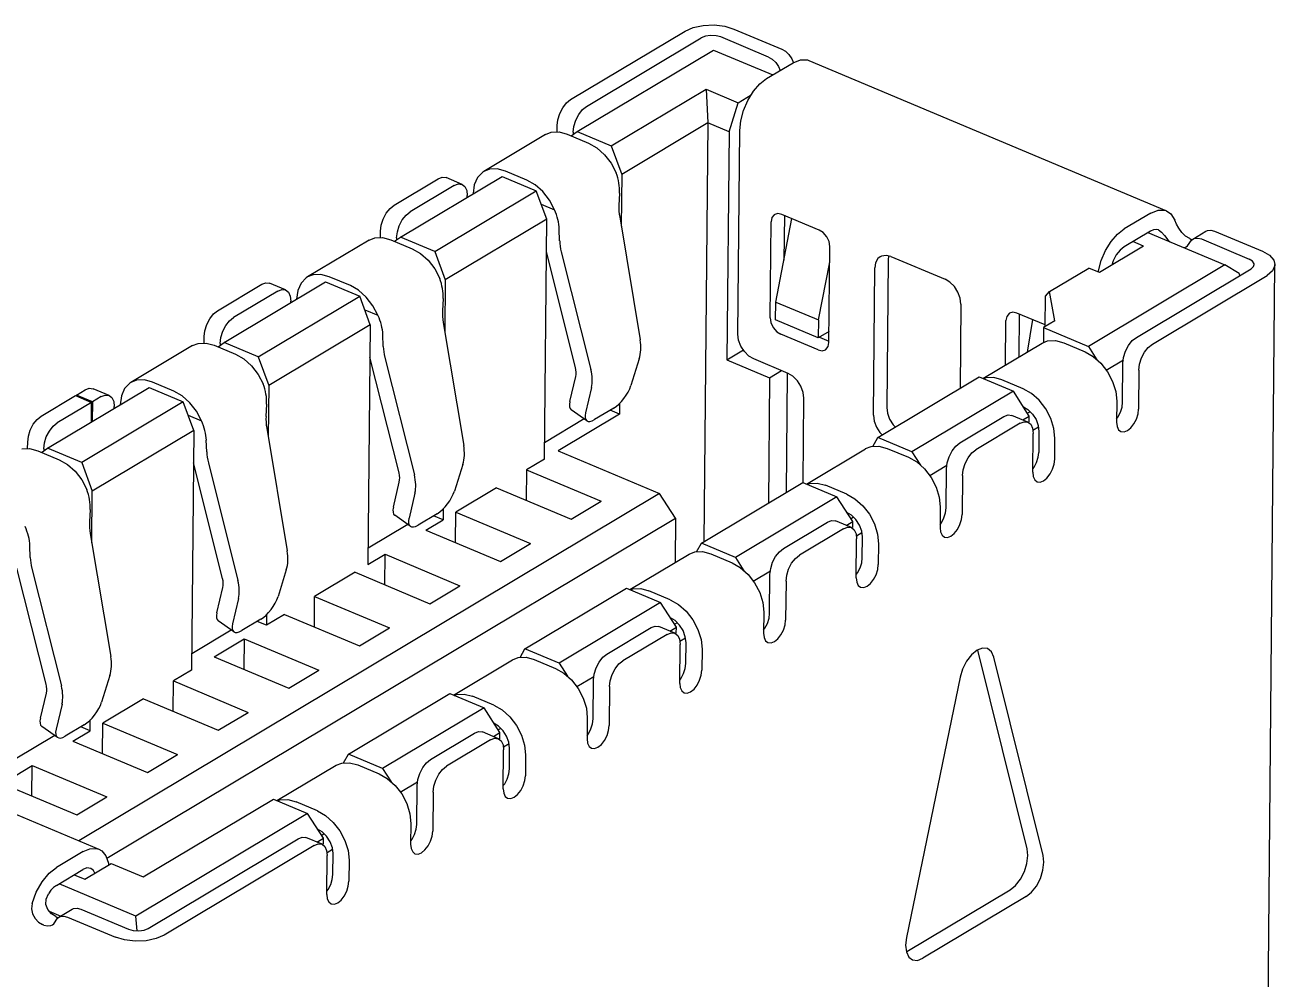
# Model space of a CAD drawing. Header units: millimetres. Extents: x 0 to 841, y 0 to 594.
# Drawn here: x 751.983 to 756.495, y 458.197 to 461.642 of the extents above; entities that cross this region are included whole.
import ezdxf

# ---------------------------------------------------------------- set-up
doc = ezdxf.new("R2010")
doc.units = ezdxf.units.MM
doc.header["$LTSCALE"] = 46.255
doc.layers.add('ASSEM_MEM', color=7, linetype='CONTINUOUS')

msp = doc.modelspace()

# ---------------------------------------------------------------- linework, layer by layer
at = {"layer": 'ASSEM_MEM', "color": 7, "linetype": 'CONTINUOUS'}
for p, q in [((753.9522, 461.3722), (754.3663, 461.6199)), ((754.5423, 461.6271), (754.7147, 461.5546)), ((754.01, 461.348), (754.4241, 461.5956)), ((754.667, 461.526), (754.4945, 461.5985)), ((753.9759, 461.2569), (754.468, 461.5512)), ((754.468, 461.5512), (754.6821, 461.4613)), ((754.6601, 461.4481), (754.7556, 461.5053)), ((754.8125, 461.5137), (756.1036, 460.971)), ((754.0992, 461.205), (754.4416, 461.4099)), ((754.4416, 461.4099), (754.5572, 461.3613)), ((754.4416, 461.4099), (754.4475, 461.288)), ((754.5246, 461.2556), (754.5572, 461.3613)), ((754.5572, 461.3613), (754.6043, 461.3894)), ((753.9036, 461.2553), (753.9038, 461.2787)), ((753.9616, 461.2544), (753.9641, 461.2756)), ((754.4475, 461.288), (754.1369, 461.1023)), ((754.4475, 461.288), (754.4335, 459.7761)), ((754.5246, 461.2556), (754.4475, 461.288)), ((754.5565, 460.525), (754.5633, 461.2611)), ((753.8622, 461.2463), (753.6393, 461.1129)), ((753.8622, 461.2463), (753.8826, 461.2544)), ((753.9404, 461.2474), (754.0175, 461.2151)), ((753.9541, 461.2417), (753.9759, 461.2569)), ((753.9616, 461.2544), (753.9616, 461.2469)), ((753.9759, 461.2569), (754.0992, 461.205)), ((754.5246, 461.2556), (754.5169, 460.433)), ((754.0992, 461.205), (754.1369, 461.1023)), ((753.3152, 460.9912), (753.4744, 461.0865)), ((753.3388, 460.8758), (753.7051, 461.0949)), ((753.5607, 461.0664), (753.5029, 461.0907)), ((753.7051, 461.0949), (753.8285, 461.0431)), ((753.7945, 461.0817), (753.7175, 461.1141)), ((753.8242, 461.0649), (753.7945, 461.0817)), ((754.1369, 461.1023), (754.1352, 460.9153)), ((753.5322, 461.0622), (753.373, 460.9669)), ((753.4622, 460.824), (753.8285, 461.0431)), ((753.8522, 461.04), (753.8242, 461.0649)), ((753.8662, 460.9403), (753.8285, 461.0431)), ((754.1292, 461.035), (754.127, 460.9906)), ((753.5794, 461.0197), (753.5794, 461.0258)), ((753.8462, 460.9948), (753.8941, 460.9747)), ((754.1297, 460.9485), (754.2038, 460.505)), ((754.8501, 460.9014), (754.7153, 460.9581)), ((754.7241, 460.9544), (754.7226, 460.7932)), ((756.0467, 460.9626), (755.9511, 460.9055)), ((753.8662, 460.9403), (753.4999, 460.7212)), ((753.8582, 460.0744), (753.8662, 460.9403)), ((753.913, 460.8626), (753.9116, 460.9048)), ((754.6731, 460.5847), (754.6763, 460.931)), ((754.693, 460.6415), (754.7517, 460.9428)), ((756.0745, 460.9019), (756.066, 460.9037)), ((756.0746, 460.9019), (756.0745, 460.9019)), ((753.2252, 460.8652), (753.0022, 460.7319)), ((753.2252, 460.8653), (753.2456, 460.8733)), ((753.2666, 460.8742), (753.2668, 460.8977)), ((753.3034, 460.8664), (753.3805, 460.834)), ((753.317, 460.8607), (753.3388, 460.8758)), ((753.3246, 460.8734), (753.3245, 460.8659)), ((753.3246, 460.8734), (753.3271, 460.8946)), ((753.4622, 460.824), (753.3388, 460.8758)), ((756.0461, 460.8977), (755.9505, 460.8405)), ((756.0209, 460.8434), (755.9824, 460.8596)), ((756.0365, 460.892), (756.314, 460.7754)), ((756.1796, 460.8445), (756.1935, 460.865)), ((756.1873, 460.8705), (756.1911, 460.8689)), ((756.1911, 460.8689), (756.1968, 460.8674)), ((756.1935, 460.865), (756.1984, 460.8687)), ((756.1984, 460.8687), (756.2462, 460.8973)), ((756.2297, 460.8692), (756.4022, 460.7967)), ((756.2775, 460.8978), (756.45, 460.8253)), ((753.4622, 460.824), (753.4999, 460.7212)), ((753.9702, 460.4054), (753.8651, 460.8233)), ((753.9189, 460.8224), (754.0255, 460.3984)), ((754.8851, 460.4956), (754.8883, 460.842)), ((756.0209, 460.8434), (755.8617, 460.7481)), ((756.1747, 460.8407), (756.1796, 460.8445)), ((754.8471, 460.5767), (754.8878, 460.7851)), ((755.0458, 460.2324), (755.0507, 460.765)), ((755.0985, 460.7936), (755.0936, 460.261)), ((755.1006, 460.807), (755.0985, 460.7936)), ((755.1091, 460.8056), (755.3044, 460.7236)), ((755.6809, 460.6793), (755.8231, 460.7643)), ((756.314, 460.7754), (755.8219, 460.481)), ((755.8617, 460.7481), (755.8231, 460.7643)), ((756.3665, 460.745), (756.314, 460.7754)), ((756.4698, 458.0271), (756.4953, 460.7765)), ((753.1575, 460.7006), (753.0804, 460.733)), ((753.4999, 460.7212), (753.4982, 460.5343)), ((755.8575, 460.7499), (755.8579, 460.7536)), ((755.9948, 460.5138), (756.4089, 460.7614)), ((756.0526, 460.4895), (756.4667, 460.7371)), ((756.3665, 460.745), (756.3672, 460.7365)), ((752.6781, 460.6102), (752.8374, 460.7054)), ((752.7018, 460.4948), (753.0681, 460.7139)), ((752.8952, 460.6811), (752.7359, 460.5859)), ((752.9236, 460.6853), (752.8658, 460.7096)), ((753.0681, 460.7139), (753.1914, 460.6621)), ((753.1871, 460.6838), (753.1575, 460.7006)), ((753.2151, 460.659), (753.1871, 460.6838)), ((755.6667, 460.6632), (755.6809, 460.6793)), ((755.701, 460.5735), (755.6809, 460.6793)), ((752.8251, 460.443), (753.1914, 460.6621)), ((752.9423, 460.6387), (752.9424, 460.6448)), ((753.2291, 460.5593), (753.1914, 460.6621)), ((753.4922, 460.6539), (753.49, 460.6096)), ((754.6924, 460.5766), (754.693, 460.6415)), ((754.693, 460.6415), (754.8471, 460.5767)), ((755.3616, 460.6343), (755.3587, 460.3296)), ((755.6657, 460.5524), (755.6667, 460.6632)), ((753.2091, 460.6137), (753.257, 460.5936)), ((755.6658, 460.5586), (755.5631, 460.6018)), ((755.5719, 460.5981), (755.5705, 460.443)), ((753.2291, 460.5593), (752.8628, 460.3402)), ((753.2291, 460.5593), (753.2211, 459.6933)), ((753.4926, 460.5674), (753.5667, 460.1239)), ((754.8465, 460.5118), (754.6924, 460.5766)), ((754.8471, 460.5767), (754.8465, 460.5118)), ((755.5227, 460.4144), (755.5242, 460.5747)), ((755.62, 460.5779), (755.6006, 460.461)), ((755.66, 460.549), (755.6595, 460.4952)), ((755.701, 460.5735), (755.66, 460.549)), ((755.66, 460.549), (755.8219, 460.481)), ((752.5881, 460.4842), (752.6085, 460.4923)), ((752.6295, 460.4932), (752.6297, 460.5166)), ((752.68, 460.4796), (752.7018, 460.4948)), ((752.6875, 460.4923), (752.69, 460.5135)), ((752.6875, 460.4923), (752.6875, 460.4848)), ((752.8251, 460.443), (752.7018, 460.4948)), ((753.276, 460.4815), (753.2746, 460.5238)), ((754.8461, 460.4685), (754.7112, 460.5252)), ((754.8854, 460.535), (754.8465, 460.5118)), ((754.8516, 460.5148), (754.8851, 460.5007)), ((755.4408, 460.3654), (755.6543, 460.4931)), ((755.7325, 460.4942), (755.8096, 460.4619)), ((752.5881, 460.4842), (752.3652, 460.3508)), ((752.6663, 460.4854), (752.7434, 460.453)), ((754.5169, 460.433), (754.5761, 460.4683)), ((755.8219, 460.481), (755.8525, 460.4332)), ((752.8251, 460.443), (752.8628, 460.3402)), ((753.3331, 460.0244), (753.2281, 460.4423)), ((753.2818, 460.4413), (753.3884, 460.0173)), ((754.2004, 460.4361), (754.1704, 460.3402)), ((754.5169, 460.433), (754.6711, 460.3682)), ((754.7377, 460.3837), (754.6137, 460.4358)), ((755.886, 460.3959), (755.9479, 460.4329)), ((755.9451, 460.2795), (755.9464, 460.4202)), ((753.9498, 460.2818), (753.9713, 460.3726)), ((754.6711, 460.3682), (754.6669, 459.9158)), ((754.6711, 460.3682), (754.7138, 460.3937)), ((754.7346, 460.3837), (754.7306, 459.9539)), ((755.0615, 460.1518), (755.4278, 460.3709)), ((755.4278, 460.3709), (755.5511, 460.3191)), ((755.4515, 460.3678), (755.4432, 460.3644)), ((755.5866, 460.3285), (755.5095, 460.3609)), ((756.0042, 460.3959), (756.0029, 460.2552)), ((752.0647, 460.1137), (752.431, 460.3328)), ((752.1685, 460.3053), (752.2003, 460.3244)), ((752.2866, 460.3043), (752.2288, 460.3286)), ((752.431, 460.3328), (752.5544, 460.281)), ((752.5204, 460.3196), (752.4434, 460.352)), ((752.5501, 460.3028), (752.5204, 460.3196)), ((752.8628, 460.3402), (752.8611, 460.1532)), ((754.0276, 460.3328), (754.0062, 460.242)), ((755.5511, 460.3191), (755.1848, 460.1)), ((755.6084, 460.2298), (755.5511, 460.3191)), ((752.0411, 460.2291), (752.1653, 460.3034)), ((752.2231, 460.2791), (752.0989, 460.2048)), ((752.1653, 460.3034), (752.2231, 460.2791)), ((752.2263, 460.281), (752.1685, 460.3053)), ((752.1685, 460.3034), (752.1685, 460.3053)), ((752.5544, 460.281), (752.1881, 460.0619)), ((752.2224, 460.2081), (752.2231, 460.2791)), ((752.2263, 460.281), (752.2256, 460.21)), ((752.2581, 460.3001), (752.2263, 460.281)), ((752.5781, 460.2779), (752.5501, 460.3028)), ((752.5921, 460.1782), (752.5544, 460.281)), ((752.8551, 460.2729), (752.8529, 460.2285)), ((754.1293, 460.2758), (754.1289, 460.2363)), ((754.7921, 459.9913), (754.7949, 460.2944)), ((755.924, 460.2834), (755.9233, 460.2076)), ((752.3053, 460.2576), (752.3053, 460.2637)), ((752.5721, 460.2327), (752.62, 460.2126)), ((754.1289, 460.2363), (753.9075, 460.1039)), ((754.0109, 460.2127), (753.9545, 460.2526)), ((754.108, 460.2582), (754.0392, 460.2171)), ((754.1289, 460.2363), (754.0951, 460.2505)), ((755.3577, 460.1327), (755.517, 460.228)), ((755.6033, 460.2079), (755.5455, 460.2322)), ((755.5847, 460.2157), (755.6084, 460.2298)), ((755.5872, 460.2628), (755.6036, 460.253)), ((755.6113, 460.2454), (755.6023, 460.24)), ((755.6036, 460.253), (755.6198, 460.2369)), ((755.6082, 460.2078), (755.6084, 460.2298)), ((755.6198, 460.2369), (755.6326, 460.217)), ((755.9234, 460.2197), (755.9282, 460.2259)), ((752.5921, 460.1782), (752.2258, 459.9591)), ((752.5921, 460.1782), (752.5841, 459.3123)), ((752.8556, 460.1864), (752.9297, 459.7429)), ((754.0018, 460.2192), (753.8587, 460.1336)), ((755.5748, 460.2037), (755.4155, 460.1084)), ((755.6414, 460.1893), (755.6215, 460.1774)), ((755.6326, 460.217), (755.6406, 460.1952)), ((755.6406, 460.1952), (755.6432, 460.1743)), ((751.9925, 460.1121), (751.9927, 460.1356)), ((752.0505, 460.1113), (752.053, 460.1325)), ((752.6389, 460.1005), (752.6375, 460.1427)), ((755.044, 460.1204), (755.0615, 460.1518)), ((755.1848, 460.1), (755.0615, 460.1518)), ((755.0692, 460.1698), (755.0776, 460.1614)), ((755.6207, 460.0266), (755.622, 460.1673)), ((755.6432, 460.1743), (755.6425, 460.0985)), ((755.7003, 460.0742), (755.701, 460.15)), ((752.0293, 460.1043), (752.1064, 460.0719)), ((752.0429, 460.0986), (752.0647, 460.1137)), ((752.0505, 460.1113), (752.0504, 460.1038)), ((752.1881, 460.0619), (752.0647, 460.1137)), ((753.9075, 460.1039), (754.2737, 459.95)), ((754.8038, 459.9844), (755.0172, 460.112)), ((755.0173, 460.1121), (755.0375, 460.1201)), ((755.0954, 460.1132), (755.1725, 460.0808)), ((755.1848, 460.1), (755.2155, 460.0521)), ((752.1881, 460.0619), (752.2258, 459.9591)), ((752.6961, 459.6433), (752.591, 460.0612)), ((752.6448, 460.0603), (752.7514, 459.6363)), ((753.5633, 460.0551), (753.5333, 459.9591)), ((753.8582, 460.0744), (753.7929, 460.0353)), ((755.2489, 460.0148), (755.3108, 460.0519)), ((755.6208, 460.0387), (755.6256, 460.0449)), ((753.7929, 460.0353), (753.7918, 459.9254)), ((753.7929, 460.0353), (754.0626, 459.9219)), ((755.3081, 459.8985), (755.3094, 460.0392)), ((755.3672, 460.0149), (755.3659, 459.8742)), ((752.2241, 459.7722), (752.2258, 459.9591)), ((753.3128, 459.9008), (753.3342, 459.9916)), ((753.3906, 459.9517), (753.3692, 459.8609)), ((753.6846, 459.9705), (753.538, 459.8829)), ((753.6846, 459.9705), (753.9543, 459.8571)), ((754.4245, 459.7707), (754.7908, 459.9898)), ((754.7908, 459.9898), (754.9141, 459.938)), ((754.7923, 459.9892), (754.7921, 459.9913)), ((754.8061, 459.9834), (754.8145, 459.9867)), ((754.9496, 459.9474), (754.8725, 459.9798)), ((754.2737, 459.95), (752.1772, 458.6961)), ((753.9543, 459.8571), (754.0626, 459.9219)), ((754.3309, 459.8608), (754.2737, 459.95)), ((754.9141, 459.938), (754.5478, 459.7189)), ((754.9713, 459.8488), (754.9141, 459.938)), ((752.2181, 459.8918), (752.2159, 459.8475)), ((752.278, 458.6329), (754.3309, 459.8608)), ((753.3739, 459.8317), (753.3175, 459.8715)), ((753.4709, 459.8772), (753.4022, 459.8361)), ((753.4919, 459.8553), (753.458, 459.8695)), ((753.4922, 459.8947), (753.4919, 459.8553)), ((753.537, 459.773), (753.538, 459.8829)), ((753.538, 459.8829), (753.8078, 459.7695)), ((754.3309, 459.8608), (754.3294, 459.7006)), ((754.9665, 459.872), (754.9501, 459.8818)), ((754.9743, 459.8643), (754.9652, 459.8589)), ((754.9827, 459.8559), (754.9665, 459.872)), ((755.2869, 459.9023), (755.2862, 459.8266)), ((753.3647, 459.8381), (753.2217, 459.7525)), ((753.4297, 459.8181), (753.4919, 459.8553)), ((753.4297, 459.8181), (753.6995, 459.7047)), ((754.7207, 459.7517), (754.88, 459.8469)), ((754.9378, 459.8226), (754.7785, 459.7274)), ((754.9662, 459.8268), (754.9084, 459.8511)), ((754.9477, 459.8346), (754.9713, 459.8488)), ((754.9711, 459.8268), (754.9713, 459.8488)), ((754.9955, 459.836), (754.9827, 459.8559)), ((755.0036, 459.8142), (754.9955, 459.836)), ((755.2863, 459.8386), (755.2912, 459.8448)), ((752.2185, 459.8053), (752.2926, 459.3619)), ((754.4069, 459.7393), (754.4245, 459.7707)), ((754.5478, 459.7189), (754.4245, 459.7707)), ((754.9836, 459.6456), (754.9849, 459.7863)), ((755.0043, 459.8082), (754.9845, 459.7964)), ((755.0062, 459.7933), (755.0036, 459.8142)), ((755.0055, 459.7175), (755.0062, 459.7933)), ((752.0019, 459.7194), (752.0005, 459.7617)), ((753.2211, 459.6933), (753.2832, 459.7305)), ((753.2822, 459.6206), (753.2832, 459.7305)), ((753.2832, 459.7305), (753.553, 459.6171)), ((753.6995, 459.7047), (753.8078, 459.7695)), ((754.1667, 459.6033), (754.3802, 459.731)), ((754.3802, 459.731), (754.4004, 459.7391)), ((754.4584, 459.7322), (754.5355, 459.6998)), ((755.064, 459.769), (755.0633, 459.6932)), ((752.059, 459.2623), (751.954, 459.6802)), ((754.5478, 459.7189), (754.5784, 459.6711)), ((752.0077, 459.6793), (752.1143, 459.2552)), ((752.9263, 459.674), (752.8963, 459.5781)), ((753.1749, 459.6657), (753.0284, 459.5781)), ((753.1749, 459.6657), (753.4447, 459.5523)), ((754.6119, 459.6338), (754.6738, 459.6708)), ((754.671, 459.5174), (754.6723, 459.6582)), ((754.9837, 459.6576), (754.9886, 459.6638)), ((752.6757, 459.5197), (752.6972, 459.6106)), ((753.4447, 459.5523), (753.553, 459.6171)), ((753.7874, 459.3897), (754.1537, 459.6088)), ((754.1537, 459.6088), (754.2771, 459.557)), ((754.1691, 459.6024), (754.1775, 459.6057)), ((754.3125, 459.5664), (754.2354, 459.5988)), ((754.7301, 459.6339), (754.7288, 459.4931)), ((752.7535, 459.5707), (752.7321, 459.4799)), ((753.0274, 459.4682), (753.0284, 459.5781)), ((753.0284, 459.5781), (753.2982, 459.4647)), ((754.2771, 459.557), (753.9107, 459.3379)), ((754.3343, 459.4677), (754.2771, 459.557)), ((752.8552, 459.5137), (752.8548, 459.4742)), ((752.9201, 459.5133), (752.8548, 459.4742)), ((752.9201, 459.5133), (753.1899, 459.3999)), ((754.3295, 459.491), (754.3131, 459.5007)), ((754.6499, 459.5213), (754.6492, 459.4455)), ((752.7277, 459.4571), (752.5846, 459.3715)), ((752.7368, 459.4506), (752.6804, 459.4905)), ((752.8339, 459.4961), (752.7651, 459.455)), ((752.8548, 459.4742), (752.821, 459.4884)), ((753.1899, 459.3999), (753.2982, 459.4647)), ((754.0836, 459.3706), (754.2429, 459.4659)), ((754.3292, 459.4458), (754.2714, 459.4701)), ((754.3106, 459.4536), (754.3343, 459.4677)), ((754.3372, 459.4833), (754.3282, 459.4779)), ((754.3457, 459.4749), (754.3295, 459.491)), ((754.3341, 459.4457), (754.3343, 459.4677)), ((754.3585, 459.455), (754.3457, 459.4749)), ((754.3665, 459.4332), (754.3585, 459.455)), ((754.6493, 459.4576), (754.6541, 459.4638)), ((752.6653, 459.3609), (752.7736, 459.4256)), ((752.7736, 459.4256), (752.7726, 459.3158)), ((752.7736, 459.4256), (753.0434, 459.3123)), ((754.3007, 459.4416), (754.1414, 459.3463)), ((754.3673, 459.4272), (754.3474, 459.4153)), ((754.3691, 459.4122), (754.3665, 459.4332)), ((754.3684, 459.3364), (754.3691, 459.4122)), ((753.7699, 459.3583), (753.7874, 459.3897)), ((753.9107, 459.3379), (753.7874, 459.3897)), ((754.3466, 459.2645), (754.3479, 459.4052)), ((754.4269, 459.3879), (754.4262, 459.3121)), ((755.4225, 459.3839), (755.4219, 459.3852)), ((755.601, 458.6673), (755.4225, 459.3839)), ((755.4579, 459.3901), (755.4399, 459.392)), ((752.6653, 459.3609), (752.9351, 459.2475)), ((753.5297, 459.2223), (753.7431, 459.35)), ((753.7432, 459.35), (753.7634, 459.358)), ((753.8213, 459.3511), (753.8984, 459.3187)), ((753.9107, 459.3379), (753.9414, 459.2901)), ((755.6588, 458.643), (755.4803, 459.3596)), ((752.2892, 459.293), (752.2592, 459.197)), ((752.5841, 459.3123), (752.5188, 459.2732)), ((752.9351, 459.2475), (753.0434, 459.3123)), ((753.9748, 459.2527), (754.0367, 459.2898)), ((754.034, 459.1364), (754.0353, 459.2771)), ((754.3467, 459.2766), (754.3515, 459.2828)), ((755.3584, 459.2867), (755.1645, 458.3473)), ((752.0387, 459.1387), (752.0601, 459.2295)), ((752.5177, 459.1634), (752.5188, 459.2732)), ((752.5188, 459.2732), (752.7885, 459.1598)), ((754.0931, 459.2528), (754.0918, 459.1121)), ((750.9969, 459.1921), (752.2495, 458.6657)), ((752.1165, 459.1897), (752.0951, 459.0988)), ((752.4105, 459.2084), (752.2639, 459.1208)), ((752.4105, 459.2084), (752.6802, 459.0951)), ((753.1504, 459.0087), (753.5167, 459.2278)), ((753.5167, 459.2278), (753.64, 459.1759)), ((753.532, 459.2213), (753.5404, 459.2247)), ((753.6755, 459.1854), (753.5984, 459.2178)), ((752.6802, 459.0951), (752.7885, 459.1598)), ((753.64, 459.1759), (753.2737, 458.9568)), ((753.6972, 459.0867), (753.64, 459.1759)), ((754.0128, 459.1402), (754.0121, 459.0645)), ((752.0998, 459.0696), (752.0434, 459.1094)), ((752.1968, 459.1151), (752.1281, 459.074)), ((752.1556, 459.056), (752.2178, 459.0932)), ((752.2178, 459.0932), (752.1839, 459.1074)), ((752.2178, 459.0932), (752.2181, 459.1326)), ((752.2629, 459.0109), (752.2639, 459.1208)), ((752.2639, 459.1208), (752.5337, 459.0074)), ((753.6924, 459.1099), (753.676, 459.1197)), ((753.7002, 459.1022), (753.6911, 459.0968)), ((753.7086, 459.0938), (753.6924, 459.1099)), ((753.7214, 459.0739), (753.7086, 459.0938)), ((752.0906, 459.076), (751.9476, 458.9904)), ((752.1556, 459.056), (752.4254, 458.9426)), ((753.4466, 458.9896), (753.6059, 459.0849)), ((753.6637, 459.0606), (753.5044, 458.9653)), ((753.6921, 459.0648), (753.6343, 459.089)), ((753.6736, 459.0725), (753.6972, 459.0867)), ((753.697, 459.0647), (753.6972, 459.0867)), ((753.7295, 459.0521), (753.7214, 459.0739)), ((753.7321, 459.0312), (753.7295, 459.0521)), ((754.0122, 459.0765), (754.0171, 459.0827)), ((752.4254, 458.9426), (752.5337, 459.0074)), ((753.1328, 458.9773), (753.1504, 459.0087)), ((753.2737, 458.9568), (753.1504, 459.0087)), ((753.7095, 458.8835), (753.7108, 459.0242)), ((753.7302, 459.0462), (753.7104, 459.0343)), ((753.7314, 458.9554), (753.7321, 459.0312)), ((753.7899, 459.0069), (753.7892, 458.9311)), ((751.947, 458.9312), (752.0091, 458.9684)), ((752.0081, 458.8585), (752.0091, 458.9684)), ((752.0091, 458.9684), (752.2789, 458.855)), ((752.8926, 458.8412), (753.1061, 458.9689)), ((753.1061, 458.9689), (753.1263, 458.977)), ((753.1843, 458.9701), (753.2614, 458.9377)), ((753.2737, 458.9568), (753.3044, 458.909)), ((751.9008, 458.9036), (752.1706, 458.7902)), ((753.3378, 458.8717), (753.3997, 458.9087)), ((753.3969, 458.7554), (753.3982, 458.8961)), ((753.456, 458.8718), (753.4547, 458.7311)), ((753.7096, 458.8955), (753.7145, 458.9017)), ((752.1706, 458.7902), (752.2789, 458.855)), ((752.4098, 458.5657), (752.8796, 458.8467)), ((752.8796, 458.8467), (753.003, 458.7949)), ((752.895, 458.8403), (752.9034, 458.8436)), ((753.0384, 458.8043), (752.9613, 458.8367)), ((753.003, 458.7949), (752.3834, 458.4243)), ((753.0602, 458.7056), (753.003, 458.7949)), ((753.0554, 458.7289), (753.039, 458.7387)), ((753.3758, 458.7592), (753.3751, 458.6834)), ((752.4273, 458.3799), (752.9688, 458.7038)), ((753.0551, 458.6837), (752.9973, 458.708)), ((753.0365, 458.6915), (753.0602, 458.7056)), ((753.0631, 458.7212), (753.0541, 458.7158)), ((753.0716, 458.7128), (753.0554, 458.7289)), ((753.06, 458.6837), (753.0602, 458.7056)), ((753.0844, 458.6929), (753.0716, 458.7128)), ((753.0924, 458.6711), (753.0844, 458.6929)), ((753.3752, 458.6955), (753.38, 458.7017)), ((752.1925, 458.6573), (752.097, 458.6002)), ((753.0266, 458.6795), (752.4851, 458.3556)), ((753.0725, 458.5024), (753.0738, 458.6431)), ((753.0932, 458.6651), (753.0733, 458.6532)), ((753.095, 458.6501), (753.0924, 458.6711)), ((753.0943, 458.5744), (753.095, 458.6501)), ((752.1986, 458.5571), (752.2942, 458.6143)), ((752.284, 458.6159), (752.2847, 458.6086)), ((752.2942, 458.6143), (752.4098, 458.5657)), ((753.1528, 458.6258), (753.1521, 458.5501)), ((752.0964, 458.5352), (752.1919, 458.5924)), ((752.1601, 458.5733), (752.1986, 458.5571)), ((752.3834, 458.4243), (752.1059, 458.5409)), ((753.0726, 458.5145), (753.0774, 458.5207)), ((755.1666, 458.2961), (755.5391, 458.5189)), ((755.5969, 458.4946), (755.2244, 458.2718)), ((752.0699, 458.4422), (752.1121, 458.4245)), ((752.0865, 458.3963), (752.1005, 458.4167)), ((752.0943, 458.4223), (752.0981, 458.4206)), ((752.0981, 458.4206), (752.1037, 458.4192)), ((752.1005, 458.4167), (752.1054, 458.4205)), ((752.1054, 458.4205), (752.1532, 458.4491)), ((752.1367, 458.421), (752.3091, 458.3485)), ((752.1845, 458.4496), (752.3569, 458.3771)), ((752.3876, 458.3715), (752.3834, 458.4243)), ((752.0503, 458.3921), (752.0465, 458.3937)), ((752.0816, 458.3925), (752.0865, 458.3963)), ((755.1645, 458.3473), (755.1615, 458.3194)), ((755.1645, 458.2953), (755.1666, 458.2961))]:
    msp.add_line(p, q, dxfattribs=at)
for points in [[(754.3663, 461.6199), (754.3954, 461.6326), (754.4314, 461.6402), (754.4706, 461.6418), (754.5089, 461.6372), (754.5423, 461.6271)], [(754.4945, 461.5985), (754.4776, 461.6032), (754.4579, 461.6044), (754.4389, 461.6016), (754.4241, 461.5956)], [(754.7147, 461.5546), (754.7281, 461.5467), (754.7405, 461.5348), (754.7506, 461.52), (754.7566, 461.5057)], [(754.667, 461.526), (754.6803, 461.5181), (754.6928, 461.5062), (754.7028, 461.4915), (754.7088, 461.4773)], [(754.7556, 461.5053), (754.7826, 461.5161), (754.8078, 461.5154), (754.8126, 461.5136)], [(754.5633, 461.2611), (754.5668, 461.2962), (754.5767, 461.3335), (754.5922, 461.3697), (754.6123, 461.4023), (754.6356, 461.4292), (754.6601, 461.4481)], [(753.9038, 461.2787), (753.9063, 461.2999), (753.9133, 461.3223), (753.9241, 461.3432), (753.9376, 461.3605), (753.9522, 461.3722)], [(753.9641, 461.2756), (753.9711, 461.298), (753.9819, 461.3189), (753.9954, 461.3362), (754.01, 461.348)], [(753.8826, 461.2544), (753.9108, 461.2556), (753.9404, 461.2474)], [(754.0175, 461.2151), (754.0472, 461.1982), (754.0752, 461.1733), (754.0991, 461.1423), (754.117, 461.108)], [(753.4744, 461.0865), (753.489, 461.0921), (753.5029, 461.0907)], [(753.6393, 461.1129), (753.6353, 461.1104), (753.6166, 461.0911), (753.6048, 461.0644), (753.6006, 461.0328)], [(753.7175, 461.1141), (753.6878, 461.1222), (753.6596, 461.121), (753.6393, 461.1129)], [(753.5322, 461.0622), (753.5468, 461.0678), (753.5607, 461.0664)], [(753.5607, 461.0664), (753.5707, 461.0584), (753.5773, 461.0442), (753.5794, 461.0258)], [(753.8941, 460.9747), (753.8761, 461.009), (753.8522, 461.04)], [(753.2668, 460.8977), (753.2692, 460.9189), (753.2762, 460.9412), (753.287, 460.9621), (753.3006, 460.9794), (753.3152, 460.9912)], [(753.3271, 460.8946), (753.334, 460.9169), (753.3449, 460.9378), (753.3584, 460.9551), (753.373, 460.9669)], [(754.6892, 460.9578), (754.6879, 460.9569), (754.6793, 460.9461), (754.6763, 460.931)], [(754.7153, 460.9581), (754.7007, 460.9611), (754.6892, 460.9578)], [(756.0467, 460.9626), (756.0737, 460.9735), (756.0989, 460.9727), (756.1036, 460.971)], [(756.1036, 460.971), (756.1195, 460.96), (756.1336, 460.9371)], [(754.8883, 460.842), (754.8856, 460.8595), (754.8773, 460.8774), (754.8646, 460.8922), (754.8501, 460.9014)], [(755.8579, 460.7536), (755.8677, 460.7909), (755.8832, 460.8271), (755.9033, 460.8597), (755.9266, 460.8865), (755.9511, 460.9055)], [(756.066, 460.9037), (756.0562, 460.9023), (756.0461, 460.8977)], [(756.0746, 460.9019), (756.0854, 460.8941), (756.0964, 460.8814), (756.1087, 460.8665), (756.117, 460.8581)], [(756.1873, 460.8705), (756.1726, 460.8793), (756.1593, 460.8924), (756.1483, 460.9076), (756.1397, 460.9231), (756.1336, 460.9371)], [(756.2462, 460.8973), (756.2516, 460.8998), (756.2641, 460.9012), (756.2775, 460.8978)], [(753.2456, 460.8733), (753.2738, 460.8745), (753.3034, 460.8664)], [(756.1984, 460.8687), (756.2038, 460.8712), (756.2163, 460.8726), (756.2297, 460.8692)], [(753.3805, 460.834), (753.4101, 460.8172), (753.4381, 460.7923), (753.462, 460.7613), (753.48, 460.727)], [(755.1091, 460.8056), (755.0915, 460.81), (755.0751, 460.8075), (755.07, 460.805)], [(755.9505, 460.8405), (755.9359, 460.8287), (755.9224, 460.8114), (755.9116, 460.7905), (755.9068, 460.7751)], [(756.1654, 460.8378), (756.1693, 460.8383), (756.1747, 460.8407)], [(756.45, 460.8253), (756.4757, 460.8106), (756.4914, 460.7924), (756.4953, 460.7765)], [(755.07, 460.805), (755.0621, 460.7984), (755.0537, 460.7836), (755.0507, 460.765)], [(756.4203, 460.7772), (756.4201, 460.7797), (756.4143, 460.7892), (756.4022, 460.7967)], [(756.4089, 460.7614), (756.418, 460.7698), (756.4203, 460.7772)], [(756.4953, 460.7765), (756.4951, 460.7728), (756.4864, 460.7537), (756.4667, 460.7371)], [(753.0022, 460.7319), (752.9983, 460.7293), (752.9796, 460.71), (752.9677, 460.6834), (752.9636, 460.6517)], [(753.0804, 460.733), (753.0507, 460.7412), (753.0226, 460.74), (753.0022, 460.7319)], [(755.3616, 460.6343), (755.359, 460.6553), (755.3509, 460.6771), (755.3381, 460.697), (755.3219, 460.7131), (755.3044, 460.7236)], [(752.8374, 460.7054), (752.8519, 460.711), (752.8658, 460.7096)], [(752.8952, 460.6811), (752.9097, 460.6867), (752.9237, 460.6853)], [(752.9237, 460.6853), (752.9336, 460.6774), (752.9403, 460.6632), (752.9424, 460.6448)], [(753.257, 460.5936), (753.2391, 460.628), (753.2151, 460.659)], [(752.6297, 460.5166), (752.6322, 460.5378), (752.6392, 460.5602), (752.65, 460.5811), (752.6635, 460.5984), (752.6781, 460.6102)], [(752.69, 460.5135), (752.697, 460.5359), (752.7078, 460.5568), (752.7214, 460.5741), (752.7359, 460.5859)], [(754.6731, 460.5847), (754.6758, 460.5672), (754.6841, 460.5493)], [(755.5371, 460.6014), (755.5357, 460.6005), (755.5272, 460.5898), (755.5242, 460.5747)], [(755.5631, 460.6018), (755.5486, 460.6047), (755.5371, 460.6014)], [(754.6841, 460.5493), (754.6968, 460.5344), (754.7112, 460.5252)], [(752.6085, 460.4923), (752.6367, 460.4935), (752.6663, 460.4854)], [(754.6137, 460.4358), (754.5961, 460.4463), (754.5799, 460.4624), (754.5671, 460.4823), (754.559, 460.5041), (754.5565, 460.525)], [(754.8722, 460.4688), (754.8735, 460.4697), (754.8821, 460.4805), (754.8851, 460.4956)], [(755.6543, 460.4931), (755.6745, 460.5011), (755.7028, 460.5024), (755.7325, 460.4942)], [(755.9464, 460.4202), (755.9489, 460.4414), (755.9559, 460.4638), (755.9667, 460.4847), (755.9802, 460.502), (755.9948, 460.5138)], [(752.7434, 460.453), (752.7731, 460.4361), (752.8011, 460.4112), (752.825, 460.3803), (752.8429, 460.3459)], [(754.8461, 460.4685), (754.8607, 460.4656), (754.8722, 460.4688)], [(755.8096, 460.4619), (755.8391, 460.4451), (755.8671, 460.4203), (755.891, 460.3894), (755.9092, 460.3546), (755.9204, 460.3182), (755.924, 460.2834)], [(756.0042, 460.3959), (756.0067, 460.4171), (756.0137, 460.4395), (756.0245, 460.4604), (756.038, 460.4777), (756.0526, 460.4895)], [(752.4434, 460.352), (752.4137, 460.3601), (752.3855, 460.3589), (752.3652, 460.3508)], [(754.7949, 460.2944), (754.7923, 460.3154), (754.7842, 460.3372), (754.7714, 460.3571), (754.7552, 460.3732), (754.7377, 460.3837)], [(755.5095, 460.3609), (755.4798, 460.369), (755.4515, 460.3678)], [(752.2003, 460.3244), (752.2149, 460.33), (752.2288, 460.3286)], [(752.3652, 460.3508), (752.3612, 460.3483), (752.3425, 460.329), (752.3307, 460.3023), (752.3265, 460.2707)], [(755.701, 460.15), (755.6975, 460.1849), (755.6862, 460.2213), (755.668, 460.2561), (755.6441, 460.287), (755.6161, 460.3117), (755.5866, 460.3285)], [(752.2581, 460.3001), (752.2727, 460.3057), (752.2866, 460.3043)], [(752.2866, 460.3043), (752.2966, 460.2964), (752.3032, 460.2821), (752.3053, 460.2637)], [(752.62, 460.2126), (752.602, 460.2469), (752.5781, 460.2779)], [(755.9282, 460.2259), (755.9372, 460.2433), (755.9431, 460.2619), (755.9451, 460.2795)], [(751.9927, 460.1356), (751.9951, 460.1568), (752.0021, 460.1791), (752.0129, 460.2), (752.0265, 460.2173), (752.0411, 460.2291)], [(755.0458, 460.2324), (755.0484, 460.2115), (755.0564, 460.1897), (755.0692, 460.1698)], [(755.0936, 460.261), (755.0961, 460.24), (755.1042, 460.2183), (755.117, 460.1983), (755.1254, 460.19)], [(755.517, 460.228), (755.5315, 460.2336), (755.5455, 460.2322)], [(755.9626, 460.1773), (755.9748, 460.1871), (755.9861, 460.2016), (755.9951, 460.219), (756.0009, 460.2376), (756.0029, 460.2552)], [(752.053, 460.1325), (752.0599, 460.1549), (752.0708, 460.1757), (752.0843, 460.193), (752.0989, 460.2048)], [(755.5748, 460.2037), (755.5894, 460.2093), (755.6033, 460.2079)], [(755.6033, 460.2079), (755.6133, 460.2), (755.6199, 460.1857), (755.622, 460.1673)], [(755.9233, 460.2076), (755.925, 460.1922), (755.9306, 460.1804), (755.9389, 460.1738)], [(755.9389, 460.1738), (755.9505, 460.1726), (755.9626, 460.1773)], [(755.3094, 460.0392), (755.3118, 460.0604), (755.3188, 460.0828), (755.3296, 460.1036), (755.3432, 460.1209), (755.3577, 460.1327)], [(751.9715, 460.1112), (751.9997, 460.1124), (752.0293, 460.1043)], [(755.0375, 460.1201), (755.0657, 460.1213), (755.0954, 460.1132)], [(755.3672, 460.0149), (755.3696, 460.0361), (755.3766, 460.0585), (755.3874, 460.0793), (755.401, 460.0966), (755.4155, 460.1084)], [(755.6256, 460.0449), (755.6347, 460.0623), (755.6405, 460.0809), (755.6425, 460.0985)], [(752.1064, 460.0719), (752.136, 460.0551), (752.164, 460.0302), (752.1879, 459.9992), (752.2059, 459.9649)], [(755.1725, 460.0808), (755.2021, 460.064), (755.2301, 460.0392), (755.2539, 460.0084), (755.2721, 459.9736), (755.2834, 459.9372), (755.2869, 459.9023)], [(755.66, 459.9963), (755.6722, 460.0061), (755.6835, 460.0206), (755.6925, 460.038), (755.6983, 460.0566), (755.7003, 460.0742)], [(755.6207, 460.0266), (755.6224, 460.0112), (755.628, 459.9994), (755.6363, 459.9928)], [(755.6363, 459.9928), (755.6479, 459.9916), (755.66, 459.9963)], [(754.8145, 459.9867), (754.8428, 459.988), (754.8725, 459.9798)], [(754.9496, 459.9474), (754.9791, 459.9307), (755.0071, 459.9059), (755.031, 459.875), (755.0492, 459.8402), (755.0604, 459.8038), (755.064, 459.769)], [(755.2912, 459.8448), (755.3002, 459.8622), (755.306, 459.8809), (755.3081, 459.8985)], [(755.3255, 459.7962), (755.3377, 459.8061), (755.349, 459.8205), (755.358, 459.8379), (755.3638, 459.8566), (755.3659, 459.8742)], [(754.88, 459.8469), (754.8945, 459.8526), (754.9084, 459.8511)], [(754.9378, 459.8226), (754.9523, 459.8283), (754.9662, 459.8268)], [(754.9662, 459.8268), (754.9762, 459.8189), (754.9829, 459.8047), (754.9849, 459.7863)], [(755.2862, 459.8266), (755.288, 459.8112), (755.2935, 459.7993), (755.3018, 459.7928)], [(755.3018, 459.7928), (755.3134, 459.7916), (755.3255, 459.7962)], [(754.4004, 459.7391), (754.4287, 459.7403), (754.4584, 459.7322)], [(754.6723, 459.6582), (754.6748, 459.6793), (754.6818, 459.7017), (754.6926, 459.7226), (754.7061, 459.7399), (754.7207, 459.7517)], [(754.7301, 459.6339), (754.7326, 459.655), (754.7396, 459.6774), (754.7504, 459.6983), (754.7639, 459.7156), (754.7785, 459.7274)], [(754.5355, 459.6998), (754.565, 459.683), (754.593, 459.6582), (754.6169, 459.6273), (754.6351, 459.5925), (754.6463, 459.5561), (754.6499, 459.5213)], [(754.9886, 459.6638), (754.9976, 459.6812), (755.0034, 459.6999), (755.0055, 459.7175)], [(755.0229, 459.6153), (755.0351, 459.6251), (755.0464, 459.6395), (755.0554, 459.6569), (755.0612, 459.6756), (755.0633, 459.6932)], [(754.9836, 459.6456), (754.9854, 459.6302), (754.9909, 459.6183), (754.9992, 459.6118)], [(754.1775, 459.6057), (754.2057, 459.6069), (754.2354, 459.5988)], [(754.9992, 459.6118), (755.0108, 459.6106), (755.0229, 459.6153)], [(754.3125, 459.5664), (754.3421, 459.5496), (754.37, 459.5248), (754.3939, 459.494), (754.4121, 459.4592), (754.4234, 459.4228), (754.4269, 459.3879)], [(754.6541, 459.4638), (754.6631, 459.4812), (754.669, 459.4998), (754.671, 459.5174)], [(754.2429, 459.4659), (754.2574, 459.4715), (754.2714, 459.4701)], [(754.6885, 459.4152), (754.7007, 459.425), (754.712, 459.4395), (754.721, 459.4569), (754.7268, 459.4755), (754.7288, 459.4931)], [(754.3007, 459.4416), (754.3153, 459.4472), (754.3292, 459.4458)], [(754.3292, 459.4458), (754.3392, 459.4379), (754.3458, 459.4236), (754.3479, 459.4052)], [(754.6492, 459.4455), (754.6509, 459.4301), (754.6565, 459.4183), (754.6648, 459.4117)], [(754.6648, 459.4117), (754.6764, 459.4105), (754.6885, 459.4152)], [(754.0353, 459.2771), (754.0377, 459.2983), (754.0447, 459.3207), (754.0555, 459.3416), (754.0691, 459.3588), (754.0836, 459.3706)], [(755.4399, 459.392), (755.4199, 459.3844), (755.3998, 459.368), (755.3817, 459.3445), (755.3673, 459.3162), (755.3584, 459.2867)], [(755.4803, 459.3596), (755.4718, 459.3787), (755.4579, 459.3901)], [(753.7634, 459.358), (753.7916, 459.3592), (753.8213, 459.3511)], [(753.8984, 459.3187), (753.928, 459.3019), (753.956, 459.2771), (753.9798, 459.2463), (753.998, 459.2115), (754.0093, 459.1751), (754.0128, 459.1402)], [(754.0931, 459.2528), (754.0955, 459.274), (754.1025, 459.2964), (754.1133, 459.3173), (754.1269, 459.3346), (754.1414, 459.3463)], [(754.3515, 459.2828), (754.3606, 459.3002), (754.3664, 459.3188), (754.3684, 459.3364)], [(754.3859, 459.2342), (754.3981, 459.2441), (754.4094, 459.2585), (754.4184, 459.2759), (754.4242, 459.2945), (754.4262, 459.3121)], [(754.3466, 459.2645), (754.3483, 459.2491), (754.3539, 459.2373), (754.3622, 459.2307)], [(754.3622, 459.2307), (754.3738, 459.2295), (754.3859, 459.2342)], [(753.5404, 459.2247), (753.5687, 459.2259), (753.5984, 459.2178)], [(753.6755, 459.1854), (753.705, 459.1686), (753.733, 459.1438), (753.7569, 459.1129), (753.7751, 459.0781), (753.7863, 459.0417), (753.7899, 459.0069)], [(754.0171, 459.0827), (754.0261, 459.1002), (754.0319, 459.1188), (754.034, 459.1364)], [(754.0514, 459.0342), (754.0636, 459.044), (754.0749, 459.0584), (754.0839, 459.0759), (754.0897, 459.0945), (754.0918, 459.1121)], [(753.6059, 459.0849), (753.6204, 459.0905), (753.6343, 459.089)], [(753.6637, 459.0606), (753.6782, 459.0662), (753.6921, 459.0647)], [(753.6921, 459.0647), (753.7021, 459.0568), (753.7088, 459.0426), (753.7108, 459.0242)], [(754.0121, 459.0645), (754.0139, 459.0491), (754.0194, 459.0372), (754.0277, 459.0307)], [(754.0277, 459.0307), (754.0393, 459.0295), (754.0514, 459.0342)], [(753.1263, 458.977), (753.1546, 458.9782), (753.1843, 458.9701)], [(753.3982, 458.8961), (753.4007, 458.9172), (753.4077, 458.9396), (753.4185, 458.9605), (753.432, 458.9778), (753.4466, 458.9896)], [(753.456, 458.8718), (753.4585, 458.8929), (753.4655, 458.9153), (753.4763, 458.9362), (753.4898, 458.9535), (753.5044, 458.9653)], [(753.2614, 458.9377), (753.2909, 458.9209), (753.3189, 458.8961), (753.3428, 458.8652), (753.361, 458.8304), (753.3722, 458.794), (753.3758, 458.7592)], [(753.7145, 458.9017), (753.7235, 458.9192), (753.7293, 458.9378), (753.7314, 458.9554)], [(753.7488, 458.8532), (753.761, 458.863), (753.7723, 458.8774), (753.7813, 458.8949), (753.7871, 458.9135), (753.7892, 458.9311)], [(753.7095, 458.8835), (753.7113, 458.8681), (753.7168, 458.8562), (753.7251, 458.8497)], [(752.9034, 458.8436), (752.9316, 458.8448), (752.9613, 458.8367)], [(753.7251, 458.8497), (753.7367, 458.8485), (753.7488, 458.8532)], [(753.0384, 458.8043), (753.068, 458.7875), (753.0959, 458.7627), (753.1198, 458.7319), (753.138, 458.6971), (753.1493, 458.6607), (753.1528, 458.6258)], [(753.38, 458.7017), (753.3891, 458.7191), (753.3949, 458.7377), (753.3969, 458.7554)], [(752.9688, 458.7038), (752.9833, 458.7094), (752.9973, 458.708)], [(753.4144, 458.6531), (753.4266, 458.663), (753.4379, 458.6774), (753.4469, 458.6948), (753.4527, 458.7134), (753.4547, 458.7311)], [(752.1925, 458.6573), (752.217, 458.6676), (752.2401, 458.6685), (752.2495, 458.6657)], [(752.2495, 458.6657), (752.2598, 458.6597), (752.2748, 458.6417), (752.284, 458.6159)], [(753.0266, 458.6795), (753.0412, 458.6851), (753.0551, 458.6837)], [(753.0551, 458.6837), (753.0651, 458.6758), (753.0717, 458.6616), (753.0738, 458.6431)], [(753.3751, 458.6834), (753.3768, 458.668), (753.3824, 458.6562), (753.3907, 458.6496)], [(753.3907, 458.6496), (753.4023, 458.6484), (753.4144, 458.6531)], [(755.5391, 458.5189), (755.5583, 458.5345), (755.5763, 458.5572), (755.5906, 458.5847), (755.6, 458.6141), (755.6036, 458.6428), (755.601, 458.6673)], [(755.5969, 458.4946), (755.6161, 458.5102), (755.6341, 458.5329), (755.6484, 458.5604), (755.6578, 458.5898), (755.6614, 458.6185), (755.6588, 458.643)], [(752.0087, 458.4699), (752.0234, 458.5101), (752.0445, 458.5477), (752.0699, 458.5787), (752.097, 458.6002)], [(752.2204, 458.5966), (752.2065, 458.598), (752.1919, 458.5924)], [(752.235, 458.5789), (752.2304, 458.5887), (752.2204, 458.5966)], [(753.0774, 458.5207), (753.0865, 458.5381), (753.0923, 458.5567), (753.0943, 458.5744)], [(752.0964, 458.5352), (752.0862, 458.5277), (752.0764, 458.5174), (752.0676, 458.5051)], [(753.1118, 458.4721), (753.124, 458.482), (753.1353, 458.4964), (753.1443, 458.5138), (753.1501, 458.5324), (753.1521, 458.5501)], [(752.0087, 458.4699), (752.0065, 458.4509), (752.0102, 458.4325), (752.0191, 458.4159), (752.0318, 458.4025), (752.0465, 458.3937)], [(752.0943, 458.4223), (752.078, 458.4325), (752.0652, 458.4479), (752.0586, 458.4663), (752.0594, 458.4859), (752.0676, 458.5051)], [(753.0725, 458.5024), (753.0742, 458.4871), (753.0798, 458.4752), (753.0881, 458.4686)], [(753.0881, 458.4686), (753.0997, 458.4674), (753.1118, 458.4721)], [(752.1054, 458.4205), (752.1108, 458.423), (752.1233, 458.4244), (752.1367, 458.421)], [(752.1532, 458.4491), (752.1585, 458.4515), (752.1711, 458.453), (752.1845, 458.4496)], [(752.0503, 458.3921), (752.0637, 458.3887), (752.0763, 458.3901), (752.0816, 458.3925)], [(752.3569, 458.3771), (752.3738, 458.3724), (752.3935, 458.3712), (752.4125, 458.374), (752.4273, 458.3799)], [(752.4851, 458.3556), (752.4561, 458.343), (752.42, 458.3354), (752.3809, 458.3338), (752.3425, 458.3384), (752.3091, 458.3485)], [(755.1615, 458.3194), (755.1645, 458.2947), (755.1735, 458.2762), (755.1864, 458.2662)], [(755.1864, 458.2662), (755.2052, 458.2643), (755.2244, 458.2718)]]:
    msp.add_lwpolyline(points, dxfattribs=at)
for centre, major_axis, ratio, start_param, end_param in [((754.0136, 461.0836), (-0.0692, 0.1332), 0.696815, -2.268249, -1.74465), ((754.2619, 460.9339), (-0.0808, 0.1554), 0.696815, 0.873344, 1.135143), ((753.796, 460.9534), (-0.0837, 0.1246), 0.64098, -2.343464, -1.819866), ((754.0479, 460.8059), (-0.0976, 0.1454), 0.64098, 0.798128, 1.059928), ((753.3766, 460.7025), (-0.0692, 0.1332), 0.696815, -2.268249, -1.74465), ((753.159, 460.5724), (-0.0837, 0.1246), 0.64098, -2.343464, -1.819866), ((753.6249, 460.5529), (-0.0808, 0.1554), 0.696815, 0.873344, 1.135143), ((754.0904, 460.5175), (-0.0692, 0.1332), 0.696815, -2.530049, -2.00645), ((753.4108, 460.4248), (-0.0976, 0.1454), 0.64098, 0.798128, 1.059928), ((753.9149, 460.4125), (-0.0418, 0.0623), 0.64098, -2.605264, -2.081665), ((753.9149, 460.4125), (-0.0837, 0.1246), 0.64098, -2.605264, -2.081665), ((752.7395, 460.3215), (-0.0692, 0.1332), 0.696815, -2.268249, -1.74465), ((754.1235, 460.3147), (0.044, 0.0608), 0.400469, -2.39088, -0.874194), ((753.9984, 460.3134), (0.044, 0.0608), 0.400469, -3.907566, -3.137266), ((752.9878, 460.1718), (-0.0808, 0.1554), 0.696815, 0.873344, 1.135143), ((754.0548, 460.2736), (0.044, 0.0608), 0.400469, -3.907566, -2.39088), ((752.5219, 460.1913), (-0.0837, 0.1246), 0.64098, -2.343464, -1.819866), ((752.7738, 460.0438), (-0.0976, 0.1454), 0.64098, 0.798128, 1.059928), ((753.4533, 460.1364), (-0.0692, 0.1332), 0.696815, -2.530049, -2.00645), ((753.2778, 460.0315), (-0.0418, 0.0623), 0.64098, -2.605264, -2.081665), ((753.2778, 460.0315), (-0.0837, 0.1246), 0.64098, -2.605264, -2.081665), ((752.1025, 459.9404), (-0.0692, 0.1332), 0.696815, -2.268249, -1.74465), ((753.4864, 459.9336), (0.044, 0.0608), 0.400469, -2.39088, -0.874194), ((753.3613, 459.9324), (0.044, 0.0608), 0.400469, -3.907566, -3.137266), ((753.4177, 459.8925), (0.044, 0.0608), 0.400469, -3.907566, -2.39088), ((751.8849, 459.8103), (-0.0837, 0.1246), 0.64098, -2.343464, -1.819866), ((752.3508, 459.7908), (-0.0808, 0.1554), 0.696815, 0.873344, 1.135143), ((752.8163, 459.7554), (-0.0692, 0.1332), 0.696815, -2.530049, -2.00645), ((752.1367, 459.6628), (-0.0976, 0.1454), 0.64098, 0.798128, 1.059928), ((752.6408, 459.6504), (-0.0418, 0.0623), 0.64098, -2.605264, -2.081665), ((752.6408, 459.6504), (-0.0837, 0.1246), 0.64098, -2.605264, -2.081665), ((752.8494, 459.5526), (0.044, 0.0608), 0.400469, -2.39088, -0.874194), ((752.7243, 459.5513), (0.044, 0.0608), 0.400469, -3.907566, -3.137266), ((752.7807, 459.5115), (0.044, 0.0608), 0.400469, -3.907566, -2.39088), ((752.1792, 459.3743), (-0.0692, 0.1332), 0.696815, -2.530049, -2.00645), ((752.0037, 459.2694), (-0.0418, 0.0623), 0.64098, -2.605264, -2.081665), ((752.0037, 459.2694), (-0.0837, 0.1246), 0.64098, -2.605264, -2.081665), ((752.2124, 459.1715), (0.044, 0.0608), 0.400469, -2.39088, -0.874194), ((752.0872, 459.1703), (0.044, 0.0608), 0.400469, -3.907566, -3.137266), ((752.1436, 459.1304), (0.044, 0.0608), 0.400469, -3.907566, -2.39088)]:
    msp.add_ellipse(centre, major_axis=major_axis, ratio=ratio, start_param=start_param, end_param=end_param, dxfattribs=at)

doc.saveas('drawing.dxf')
